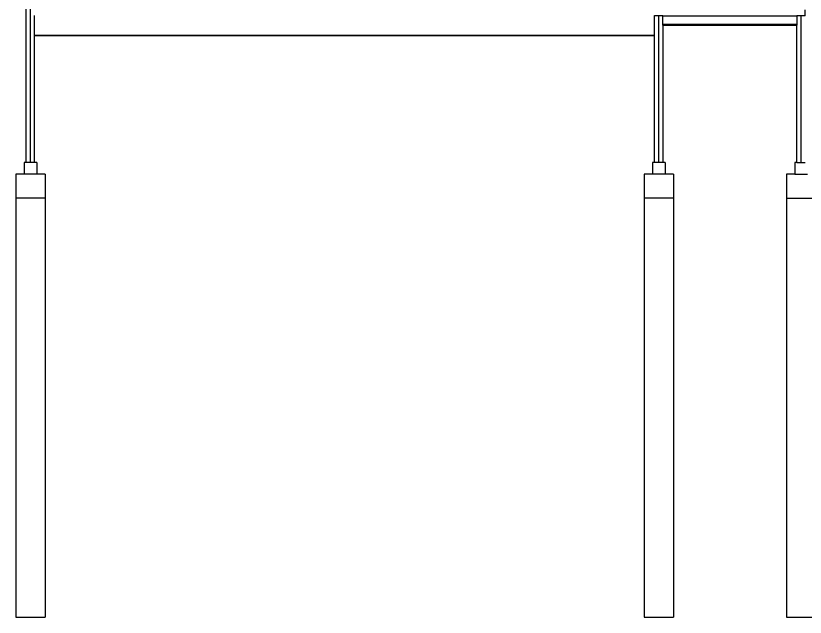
# Model space of a CAD drawing. Extents: x -44.9 to 40.7, y -13.4 to 11.8.
# Drawn here: x -43.37 to -24.52, y -13.37 to 0.98 of the extents above; entities that cross this region are included whole.
import ezdxf

# ---------------------------------------------------------------- set-up
doc = ezdxf.new("R2010")
doc.units = 0
doc.layers.get('0').update_dxf_attribs({"linetype": 'CONTINUOUS'})

msp = doc.modelspace()

# ---------------------------------------------------------------- linework, layer by layer
for p, q in [((-43.018, -2.517), (-43.018, 11.046)), ((-43.118, -2.517), (-43.118, 8.561)), ((-42.918, 0.518), (-42.918, 0.986)), ((-28.118, 0.978), (-28.118, 0.986)), ((-28.118, 0.518), (-28.118, 0.978)), ((-28.018, 0.978), (-28.118, 0.978)), ((-28.018, -2.517), (-28.018, 0.978)), ((-27.918, 0.978), (-28.018, 0.978)), ((-27.918, 0.978), (-24.718, 0.978)), ((-27.918, 0.772), (-27.918, 0.978)), ((-24.718, 0.978), (-24.718, 0.772)), ((-24.618, 0.978), (-24.718, 0.978)), ((-24.618, -2.517), (-24.618, 0.978)), ((-24.524, 0.978), (-24.618, 0.978)), ((-24.524, 0.978), (-24.524, 1.128)), ((-24.718, 0.772), (-27.918, 0.772)), ((-27.918, 0.762), (-27.918, 0.772)), ((-27.918, 0.762), (-24.718, 0.762)), ((-27.918, 0.762), (-27.918, -2.517)), ((-24.718, 0.772), (-24.718, 0.762)), ((-24.718, -2.517), (-24.718, 0.762)), ((-42.918, 0.502), (-42.918, 0.518)), ((-42.918, 0.518), (-28.118, 0.518)), ((-42.918, -2.517), (-42.918, 0.502)), ((-28.118, 0.502), (-42.918, 0.502)), ((-28.118, 0.502), (-28.118, 0.518)), ((-28.118, -2.517), (-28.118, 0.502)), ((-43.168, -2.517), (-43.168, -2.798)), ((-43.118, -2.517), (-43.168, -2.517)), ((-43.018, -2.517), (-43.118, -2.517)), ((-42.918, -2.517), (-43.018, -2.517)), ((-42.868, -2.517), (-42.918, -2.517)), ((-42.868, -2.517), (-42.868, -2.798)), ((-28.118, -2.517), (-28.168, -2.517)), ((-28.168, -2.517), (-28.168, -2.798)), ((-28.018, -2.517), (-28.118, -2.517)), ((-27.918, -2.517), (-28.018, -2.517)), ((-27.868, -2.517), (-27.918, -2.517)), ((-27.868, -2.517), (-27.868, -2.798)), ((-24.718, -2.517), (-24.768, -2.517)), ((-24.768, -2.517), (-24.768, -2.798)), ((-24.718, -2.517), (-24.618, -2.517)), ((-24.618, -2.517), (-24.518, -2.517)), ((-43.168, -2.798), (-43.368, -2.798)), ((-43.368, -2.798), (-43.368, -3.368)), ((-42.868, -2.798), (-43.168, -2.798)), ((-42.668, -2.798), (-42.868, -2.798)), ((-42.668, -2.798), (-42.668, -3.368)), ((-28.368, -2.798), (-28.368, -3.368)), ((-28.168, -2.798), (-28.368, -2.798)), ((-27.868, -2.798), (-28.168, -2.798)), ((-27.668, -2.798), (-27.868, -2.798)), ((-27.668, -2.798), (-27.668, -3.368)), ((-24.768, -2.798), (-24.968, -2.798)), ((-24.968, -2.798), (-24.968, -3.368)), ((-24.768, -2.798), (-24.468, -2.798)), ((-42.668, -3.368), (-43.368, -3.368)), ((-43.368, -3.368), (-43.368, -13.368)), ((-42.668, -3.368), (-42.668, -13.368)), ((-27.668, -3.368), (-28.368, -3.368)), ((-28.368, -3.368), (-28.368, -13.368)), ((-27.668, -3.368), (-27.668, -13.368)), ((-24.968, -3.368), (-24.268, -3.368)), ((-24.968, -3.368), (-24.968, -13.368)), ((-43.368, -13.368), (-42.668, -13.368)), ((-28.368, -13.368), (-27.668, -13.368)), ((-24.968, -13.368), (-24.268, -13.368))]:
    msp.add_line(p, q)

doc.saveas('drawing.dxf')
